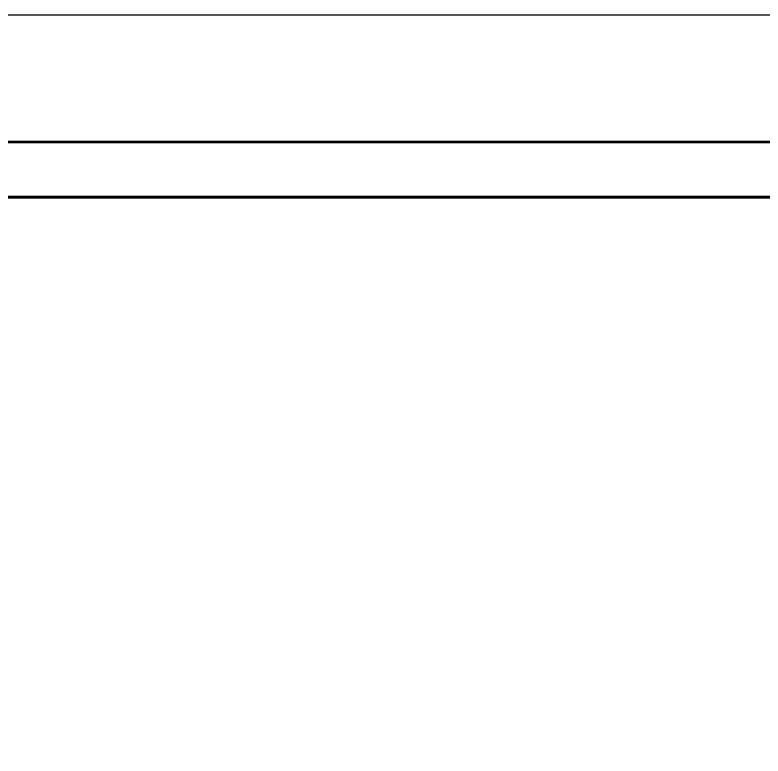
# Model space of a CAD drawing. Extents: x -599358 to 2865263, y -1062760 to 486533.
# Drawn here: x 1028785 to 1066676, y -651092 to -613531 of the extents above; entities that cross this region are included whole.
import ezdxf
from ezdxf.enums import TextEntityAlignment as Align

# ---------------------------------------------------------------- set-up
doc = ezdxf.new("R2010")
doc.units = 0
doc.layers.add('0-cxFrame', color=155, linetype='Continuous')
doc.layers.add('屋面板111', color=6, linetype='Continuous')
doc.layers.add('0-cxText', color=131, linetype='Continuous', lineweight=25)
doc.styles.add('cx_tuming', font='simhei.ttf')
doc.styles.add('cx_tuqian1', font='宋体.shx')
doc.styles.add('黑体', font='simhei.ttf')

# ---------------------------------------------------------------- blocks, each defined once
blk = doc.blocks.new('TK22.A2 L(Dragon)')
at = {"layer": '0-cxFrame', "color": 7, "const_width": 0.5}
blk.add_lwpolyline([(0, 0), (-594, 0), (-594, 420), (0, 420)], close=True, dxfattribs=at)
at = {"layer": '0-cxFrame', "const_width": 0.5}
blk.add_lwpolyline([(-80, 10), (-574, 10), (-574, 410), (-80, 410)], close=True, dxfattribs=at)
at = {"style": '黑体', "flags": 4}
blk.add_attdef('图幅', text='', height=3.3, dxfattribs=at).set_placement((-40, 3), align=Align.RIGHT)
at = {"layer": '0-cxText', "flags": 4}
for tag, height, style, p in [('建设单位', 3.5, 'cx_tuming', (-45, 240)), ('项目名称', 3.5, 'cx_tuming', (-45, 210)), ('子项名称', 3.5, 'cx_tuming', (-45, 180)), ('工程编号', 3.3, 'cx_tuqian1', (-35, 165)), ('图名1', 3.5, 'cx_tuming', (-45, 87)), ('图名2', 3.5, 'cx_tuming', (-45, 79)), ('图名3', 3.5, 'cx_tuming', (-45, 71)), ('出图日期', 3.3, 'cx_tuqian1', (-39, 60)), ('专业', 3.3, 'cx_tuqian1', (-55, 52)), ('版次', 3.3, 'cx_tuqian1', (-20, 44)), ('图号', 3.3, 'cx_tuqian1', (-55, 44))]:
    blk.add_attdef(tag, text='', height=height, dxfattribs=dict(at, style=style)).set_placement(p, align=Align.MIDDLE)
at = {"layer": 'Defpoints', "color": 6, "flags": 4}
for tag, height, style, p in [('tufu', 3.3, '黑体', (-12, 12)), ('dwfname', 4, 'cx_tuqian1', (-80, 3))]:
    blk.add_attdef(tag, text='', height=height, dxfattribs=dict(at, style=style)).set_placement(p, align=Align.RIGHT)

msp = doc.modelspace()

# ---------------------------------------------------------------- linework, layer by layer
at = {"layer": '屋面板111', "ltscale": 2500}
msp.add_lwpolyline([(-94863.2, -613531.4), (2392855.7, -613531.4), (2392855.7, -977180.1), (-94863.2, -977180.1)], close=True, dxfattribs=at)

# ---------------------------------------------------------------- block references
at = {"layer": '0-cxFrame', "xscale": 280, "yscale": 280, "zscale": 280}
msp.add_blockref('TK22.A2 L(Dragon)', (1100995.5, -737568), dxfattribs=at)

doc.saveas('drawing.dxf')
